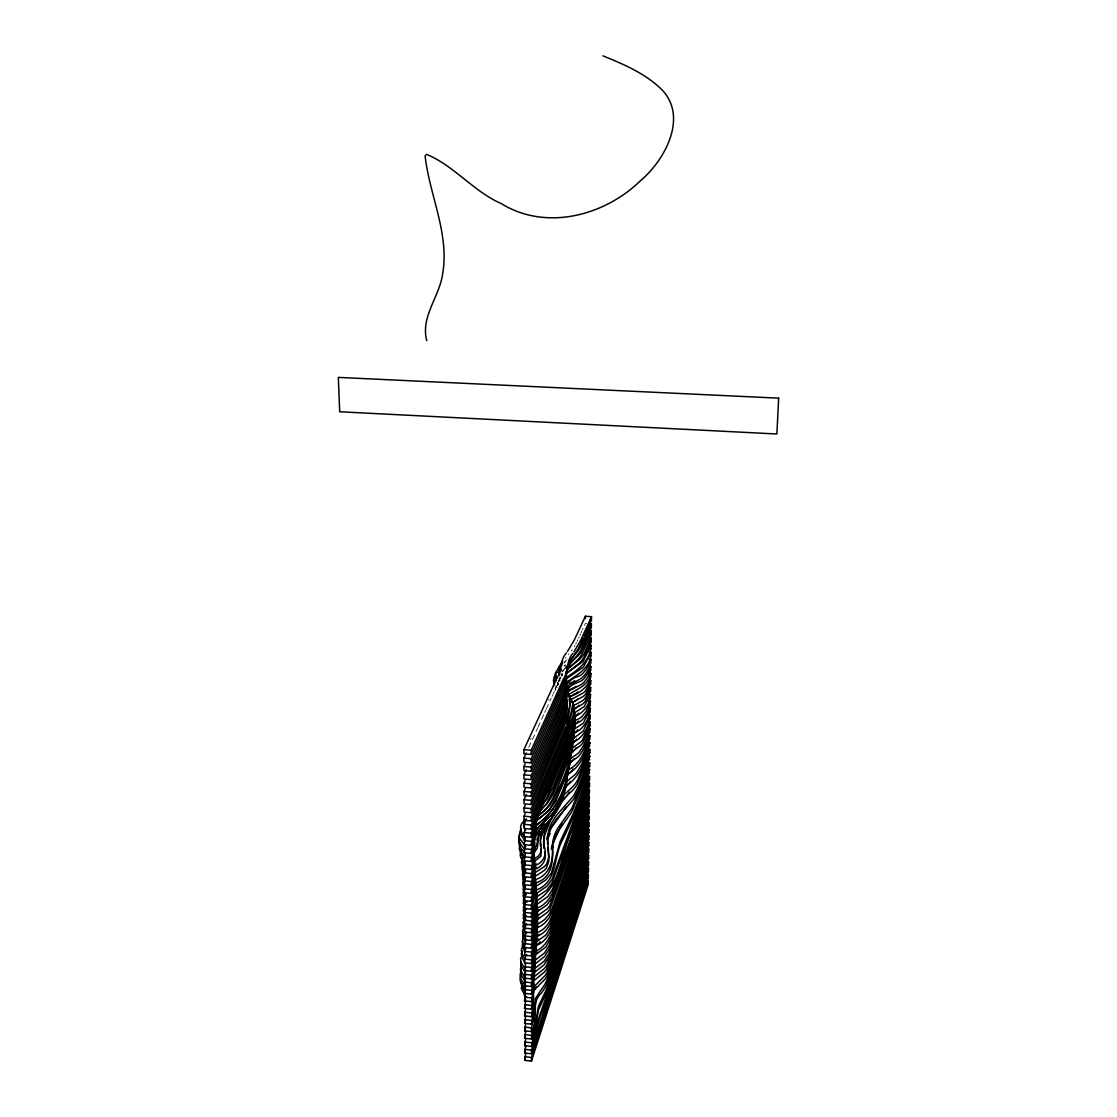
<?xml version="1.0" encoding="UTF-8"?>
<svg xmlns="http://www.w3.org/2000/svg" width="1117" height="1117" viewBox="0 0 1117 1117"><rect width="100%" height="100%" fill="white"/><g stroke="black" fill="none" stroke-linecap="round" stroke-linejoin="round"><path stroke-width="0.75" stroke-dasharray="5 3.75" d="M557.802 684.986L557.816 682.543L557.858 685.684M559.812 681.216L559.924 679.625M564.993 668.86L565.495 666.556M559.91 678.033L560.064 677.237M561.865 673.048L561.558 675.394M557.942 685.433L558.514 683.911M560.106 678.857L560.343 678.089A93.688 37.657 1.8 0 1 560.636 677.321M559.701 678.829L558.863 681.202M558.207 682.78L554.604 690.781M528.774 747.441L537.528 728.242M537.933 727.349L544.328 713.316M544.733 712.451L545.892 709.881M546.283 709.03L551.253 698.139M552.007 696.491L552.761 694.858M553.124 694.034L554.241 691.591M582.46 629.723L583.06 628.424M584.484 625.297L585.336 623.426L586.467 623.509M579.877 635.391L580.631 633.744M581.022 632.864L581.929 630.882M530.561 739.328L531.092 738.197M548.615 699.982L548.992 699.144M579.178 636.899L578.508 638.338M577.852 639.734L577.182 641.13M576.47 642.526L575.744 643.923M562.158 676.022L562.549 675.268M561.334 675.799L562.703 673.565M558.528 680.267L559.477 678.801M562.577 671.54L564.113 669.306M565.411 658.108L565.914 657.382M564.699 668.58L565.314 667.854M568.316 654.492L568.916 653.78M563.848 663.205L565.774 661.055M566.403 660.342L567.045 659.616M560.092 678.075L560.804 677.363M564.057 666.081L565.677 664.671M564.071 662.381L565.691 660.985M560.999 676.008L562.842 674.612M562.326 671.052L564.183 669.669M564.211 665.997L565.146 665.313M562.87 670.968L563.862 670.284M555.763 685.698L557.16 687.416M555.079 688.589L555.749 689.454M557.118 682.794L558.263 684.498M558.291 680.728L558.793 681.565M559.924 677.824L560.078 678.633M555.945 688.407L555.694 686.787M555.68 690.501L555.512 688.1M574.948 645.333A228.636 84.068 -2.6 0 1 574.11 646.729M572.253 649.549A228.636 84.068 -2.6 0 1 571.22 650.96"/><path stroke-width="1.5" d="M536.342 822.824C536.928 830.811 530.966 837.568 531.287 845.36L524.138 844.675L525.325 837.694M585.392 618.636L585.406 616.249L591.493 616.682L591.452 620.256L584.149 636.508M525.814 1053.177L524.669 1060.34L531.469 1061.15L588.268 884.343L588.31 881.159L586.523 880.992M525.8 1045.833L524.641 1052.996L531.455 1053.806L588.352 877.948L588.394 874.751L586.593 874.583M525.772 1038.475L524.627 1045.638L531.455 1046.434L540.056 1017.252L548.419 994.312L588.436 871.525L588.464 868.328L586.676 868.146M525.744 1031.089L524.613 1038.238L531.455 1039.033L536.006 1023.521A169.477 98.827 -5.1 0 0 536.9 1018.788L538.478 1009.838L542.778 1000.692A220.957 122.786 -5.6 0 0 546.799 991.673L588.505 865.089L588.547 861.877L586.746 861.71M525.716 1023.661L524.585 1030.823L531.441 1031.605C539.19 1019.556 529.905 1003.331 541.228 993.292A104.607 59.033 -2.7 0 0 546.59 984.482L588.589 858.638L588.617 855.413L586.816 855.245M533.186 991.086L544.859 979.414A62.091 35.004 -1.5 0 0 546.883 976.16L588.659 852.159L588.701 848.934L586.9 848.766M534.247 980.363L544.37 972.125A47.333 26.543 -1.1 0 0 546.716 968.928L588.743 845.667L588.785 842.427L586.97 842.26M534.973 971.972L544.119 964.851L549.229 956.278L588.813 839.16L588.854 835.907L587.039 835.739M535.574 963.566L544.621 956.487L549.201 949.045L588.896 832.626L588.938 829.372L587.123 829.205M535.252 955.035L545.836 947.048L549.955 939.634L588.98 826.077L589.008 822.81L586.83 822.601M536.216 945.513C546.827 941.449 551.253 930.88 554.088 920.785L589.05 819.501L589.092 816.234L586.914 816.024M537.682 936.032C548.838 931.76 552.259 919.668 555.554 909.447L589.134 812.911L589.176 809.63L586.983 809.434M537.905 927.557L541.159 925.672A40.184 21.418 -0.8 0 0 545.082 922.754L549.382 917.699L552.315 911.5L589.217 806.306L589.245 803.011L587.067 802.816M536.774 920.045L547.414 912.338A45.532 24.002 -0.9 0 0 549.801 909.322L589.287 799.674L589.329 796.379L587.137 796.184M525.535 924.89L524.348 931.955L531.357 932.695L536.3 918.425L537.486 911.5L547.023 904.924L551.924 897.9L589.371 793.028L589.413 789.719L586.844 789.496M537.263 904.128L547.888 896.532L552.37 889.523L589.455 786.368L589.497 783.045L587.654 782.877M535.685 897.593L546.855 890.081L551.952 883.17L589.525 779.68L589.567 776.343L587.737 776.189M535.937 890.123C556.434 883.1 553.823 859.713 560.846 843.363C572.63 819.696 583.269 795.206 589.65 769.627L588.184 769.501M536.481 882.653C551.365 877.92 553.334 862.31 552.37 849.06A154.048 76.389 3.5 0 1 557.578 831.997L570.647 813.595A156.143 72.298 -2.3 0 0 572.211 811.012L589.692 766.248L589.734 762.897L588.254 762.771M547.581 844.243L547.525 842.26A109.606 53.951 2.4 0 1 547.693 839.314L548.629 834.525A161.309 79.391 3.5 0 1 552.426 825.268L555.149 820.786A126.779 62.189 2.8 0 1 557.132 818.161L572.7 800.4A140.016 63.948 -1.9 0 0 574.375 797.887C581.385 784.804 585.992 770.13 589.818 756.139L587.975 755.986M560.371 802.104A138.634 66.866 3 0 1 564.308 797.943L571.471 791.464A96.076 43.549 -1.1 0 0 577.405 784.12L589.86 752.732L589.902 749.367L588.045 749.214M564.895 786.438C580.714 777.502 585.978 758.708 589.971 742.568L588.128 742.414M567.129 774.304C581.58 766.89 587.011 750.359 590.055 735.754L588.212 735.6M569.028 763.12L576.679 757.871A48.143 21.153 -0.1 0 0 579.22 755.595C585.35 748.111 588.073 737.918 590.139 728.912L587.919 728.731M571.583 752.062L580.742 745.402A53.057 22.982 -0.2 0 0 582.641 743.112L590.181 725.478L590.223 722.057L587.989 721.875M572.281 742.568C583.591 738.295 588.896 726.245 590.307 715.187L588.073 715.006M573.398 733.143C584.065 729.82 589.259 718.44 590.39 708.29L588.156 708.108M574.166 724.514L578.397 722.476A33.747 14.186 0.2 0 0 581.65 720.325C586.816 715.536 589.944 708.22 590.474 701.364L588.24 701.183M574.082 716.625C583.521 713.47 590.209 704.199 590.558 694.425L587.947 694.216M573.021 709.435L581.943 704.562A41.901 17.174 0.1 0 0 584.791 702.076L590.6 690.934L590.642 687.458L588.017 687.262M572.616 702.272L582.809 696.673A39.835 16.169 0.1 0 0 585.559 694.09L590.684 683.953L590.725 680.476L588.101 680.281M570.494 696.491C580.477 692.694 590.991 685.349 590.809 673.481L588.184 673.272M567.254 692.931L570.354 690.069L580.812 684.749A43.423 17.3 0.1 0 0 583.73 682.515C587.751 678.228 590.823 672.336 590.893 666.458L588.631 666.277M566.431 689.496L569.028 685.056L579.053 679.736A38.69 15.303 0.1 0 0 582.152 677.684C587.221 673.104 590.572 666.095 590.977 659.407L589.092 659.267M525.185 763.721L523.943 766.471L523.957 770.632L531.217 771.275L531.217 767.1L564.085 692.624L566.151 684.567A35.269 14.242 -0.1 0 0 565.705 682.906C576.54 674.989 591.2 668.231 591.061 652.342L589.176 652.202M565.663 677.907C577.671 670.312 590.502 660.859 591.144 645.249L589.259 645.109M566.864 672.937L578.438 663.931A99.218 37.964 -0.7 0 0 583.828 657.662L591.186 641.689L591.228 638.142L589.343 638.002M566.626 670.13L575.143 662.353A137.852 52.122 -1.3 0 0 580.854 656.042L591.27 634.568L591.312 631.007L589.05 630.854M566.724 668.064L576.944 655.833A228.496 84.613 -2.5 0 0 581.566 648.754L591.354 627.419L591.396 623.858L589.12 623.691M567.618 773.941C565.397 795.122 552.594 813.455 535.755 825.952M520.201 849.744L520.173 850.805A29.21 14.549 0.1 0 0 521.053 854.086L524.348 858.791M561.265 668.692L561.027 671.052M521.122 982.402L521.737 986.088L525.66 993.32M535.001 848.725L534.666 850.749M564.546 789.942L563.401 796.253A226.011 102.82 -3.8 0 1 559.659 806.195L551.938 817.951A92.334 43.298 -1.5 0 1 549.271 820.632L538.701 830.573L534.345 839.3M540.083 840.71L542.639 832.975L552.147 817.365M561.474 666.346L562.312 663.275M525.339 861.807L524.194 868.831L531.301 869.515L533.94 861.444L534.387 855.831A36.582 18.347 -1 0 0 533.507 852.843L534.233 851.754M564.225 789.021L563.163 793.503A228.273 103.35 -3.8 0 1 559.687 802.509L552.957 813.469L535.755 829.749M526.275 769.641L523.957 774.835L523.971 778.982L531.231 779.624L531.217 775.477L564.671 698.697L566.012 693.839L564.909 689.65M548.642 830.894L547.707 835.67A109.689 53.77 2.4 0 0 547.525 838.602L548.95 856.865L546.702 863.902A35.227 17.704 -0.6 0 1 544.133 866.806L535.546 872.321M522.17 865.968L522.072 869.18L524.292 873.731M522.156 862.156L522.435 866.471L525.73 872.223M551.253 848.655L552.105 845.778M520.899 961.611L520.773 965.116L525.535 973.27M525.59 1001.265L524.529 1008.4L531.427 1009.182L533.563 991.896A43.423 25.16 -1.6 0 0 533.2 989.997M531.427 1009.182L533.172 1002.745L533.563 995.61A43.395 25.23 -1.6 0 0 532.655 991.938M525.618 1008.749L524.557 1015.898L531.427 1016.679L533.842 1005.174L532.418 997.746M531.427 1016.679L533.661 1003.834L533.521 997.453M526.372 818.915L524.082 824.374L524.096 828.437L531.273 829.107L531.259 825.044L567.925 735.908C569.572 727.53 579.988 717.044 572.462 708.932M525.576 993.739L524.515 1000.874L531.413 1001.656L533.647 988.88L533.423 982.569M531.413 1001.656L533.647 992.608L533.423 986.283M524.529 1008.4L525.59 1004.993M524.557 1015.898L525.618 1012.477M525.66 1016.219L524.571 1023.367L531.441 1024.163L534.247 1012.63L533.381 1003.736M531.441 1024.163L534.401 1006.85L532.32 997.174M552.091 849.381L553.041 846.518M524.515 1000.874L525.59 997.481M534.345 835.502L538.701 826.803L549.285 816.904A92.404 43.144 -1.5 0 0 551.952 814.237C560.664 802.732 568.567 787.862 566.961 773.076M524.571 1023.367L525.674 1019.933M525.59 986.199L524.501 993.334L531.413 994.102L534.024 975.155M531.413 994.102L533.842 985.138L533.647 977.166M531.441 1031.605L531.441 1027.905L535.336 1012.449L535.42 998.598L541.228 989.69A104.691 58.866 -2.7 0 0 546.604 980.908L588.617 855.413M531.469 1061.15L531.469 1057.506L588.31 881.159M531.455 1039.033L531.441 1035.347L536.006 1019.877A169.616 98.561 -5.1 0 0 536.914 1015.144L538.478 1006.222L542.792 997.104A226.402 125.216 -5.7 0 0 547.232 986.995L588.547 861.877M531.455 1046.434C535.155 1025.881 543.113 1006.138 549.899 986.297L588.464 868.328M531.455 1053.806L531.455 1050.134L540.349 1022.153L588.394 874.751M524.585 1030.823L525.716 1027.361M524.501 993.334L525.604 989.955M524.669 1060.34L525.437 1057.994M524.613 1038.238L525.367 1035.92M524.627 1045.638L525.395 1043.306M524.641 1052.996L525.423 1050.664M525.604 978.632L524.473 985.752L531.399 986.52L534.485 975.336L534.526 969.765M552.398 844.815L560.692 826.426M531.399 986.52C531.022 979.567 535.895 973.144 534.526 966.037M588.701 848.934L546.897 972.572A62.133 34.906 -1.5 0 1 544.873 975.825L533.186 987.47M588.785 842.427L546.73 965.325A47.361 26.459 -1.1 0 1 544.37 968.523L534.247 976.747M524.473 985.752L525.618 982.402M588.854 835.907L548.824 953.764L544.133 961.234L534.973 968.341M525.604 971.036L524.459 978.143L531.399 978.911C531.036 971.036 537.193 963.636 534.834 955.593M531.399 978.911L535.155 965.814L534.345 957.897M588.938 829.372L549.215 945.443L544.635 952.857L535.574 959.922M519.642 839.844C516.976 845.262 522.253 849.576 525.199 853.416M589.008 822.81L554.8 922.321C551.393 933.798 547.344 946.322 535.252 951.391M525.604 963.413L524.445 970.519L531.385 971.273L535.476 958.288L535.713 950.525M589.092 816.234L550.304 927.682L545.99 934.985L536.216 941.84M524.459 978.143L525.618 974.82M531.385 971.273C531.12 962.952 537.57 955.328 535.713 946.783M589.176 809.63L554.856 907.912C551.882 917.588 548.042 928.409 537.682 932.374M525.59 955.775L524.418 962.868L531.385 963.608C531.245 954.867 537.78 947.021 536.621 938.029M531.385 963.608L536.425 947.37L536.034 939.257M589.245 803.011L552.329 907.87L549.382 914.055L545.096 919.096A40.212 21.349 -0.8 0 1 541.159 922L537.905 923.885M524.445 970.519L525.618 967.21M589.329 796.379L549.815 905.678A45.574 23.932 -0.9 0 1 547.414 908.679L536.774 916.359M525.576 948.096L524.404 955.175L531.371 955.929C531.259 946.434 538.813 937.833 537.054 928.073A33.845 18.403 -1 0 0 536.691 926.859M531.371 955.929L536.677 939.802L537.054 931.829A33.817 18.458 -1 0 0 536.691 930.615M551.868 817.03L551.198 818.859M525.562 940.388L524.39 947.467L531.371 948.207L536.774 932.192L537.472 924.304A30.69 16.615 -0.9 0 0 536.663 921.902M589.413 789.719L562.689 864.46C555.68 879.065 555.135 900.721 537.626 907.912M559.017 669.823L559.17 675.366M531.371 948.207C531.273 938.713 538.673 930.252 537.472 920.534A30.718 16.56 -0.9 0 0 536.663 918.132M589.497 783.045L573.37 827.781C560.664 850.861 561.879 886.353 537.263 900.428M525.548 932.653L524.362 939.732L531.371 940.472C531.245 931.019 538.687 922.614 537.5 912.924A30.564 16.35 -0.9 0 0 536.677 910.55M531.371 940.472L536.774 924.555L537.486 916.708A30.536 16.392 -0.9 0 0 536.677 914.32M589.567 776.343L551.966 879.484L546.869 886.381L535.685 893.879M531.357 932.695C531.189 923.312 538.813 914.907 537.207 905.259A32.63 17.314 -0.9 0 0 536.844 904.072M589.65 769.627L573.649 812.869L560.134 841.646L551.365 873.061L545.92 879.889L535.937 886.381M525.507 917.113L524.334 924.164L531.357 924.89L536.593 909.168L536.649 901.363M525.493 909.294L524.306 916.345L531.343 917.071L536.104 902.969L536.481 896.043A45.951 24.127 -1.3 0 0 535.811 893.6M531.357 924.89C531.022 915.005 540.628 905.175 535.657 895.192M589.734 762.897L572.239 807.507A156.254 72.046 -2.3 0 1 570.675 810.076L557.648 828.423A154.174 76.138 3.5 0 0 552.37 845.415C553.795 859.476 550.402 875.169 534.903 879.819M525.367 869.794L524.208 876.817L531.315 877.515L534.429 867.295L533.786 860.746M525.479 901.447L524.292 908.498L531.343 909.21L536.216 892.218A49.148 25.635 -1.3 0 0 535.643 888.252M531.343 917.071C531.05 908.54 537.933 900.986 536.481 892.218A45.992 24.057 -1.2 0 0 535.811 889.774M531.315 877.515C530.701 870.199 537.626 862.589 533.06 855.427M525.395 877.753L524.236 884.776L531.315 885.488L534.624 875.211L534.443 868.649M525.451 893.572L524.264 900.623L531.329 901.335L535.392 889.062L535.49 883.016M531.343 909.21L531.329 905.301L536.216 888.35A49.19 25.551 -1.3 0 0 535.643 884.399M589.818 756.139L578.927 785.167L574.403 794.382A140.128 63.725 -1.9 0 1 572.728 796.896L557.146 814.6A126.877 61.98 2.8 0 0 555.177 817.211L552.426 821.665A161.448 79.125 3.5 0 0 548.629 830.894M531.301 869.515L534.387 851.894A36.61 18.291 -1 0 0 533.507 848.906M531.315 885.488C530.757 877.739 538.352 869.529 533.088 862.017M525.423 885.683L524.25 892.706L531.329 893.418C530.673 885.907 537.472 878.925 534.708 871.274M531.329 893.418L535.183 881.215L534.708 875.156M531.329 901.335C530.812 893.028 538.673 884.943 534.61 876.538M589.902 749.367L577.433 780.629M525.325 853.793L524.166 860.802L531.301 861.5L533.982 853.486L534.568 847.915A39.723 19.743 -1 0 0 533.884 844.969M520.955 829.331L520.759 834.525L524.627 840.347M531.301 861.5C530.617 855.413 535.238 850.135 534.568 843.963A39.765 19.673 -1 0 0 534.331 842.455M589.971 742.568L581.51 764.628L576.749 772.685A71.683 32.058 -0.6 0 1 574.557 775.058L566.961 781.341M590.055 735.754C585.406 747.957 581.999 762.688 569.279 769.25M525.325 845.764L524.152 852.76L531.287 853.444L534.624 843.461L534.568 835.809M590.139 728.912L583.423 745.877L579.262 752.104A48.185 21.069 -0.1 0 1 576.721 754.38L570.173 758.848M521.053 850.498L520.187 854.659A29.182 14.605 0.1 0 0 521.067 857.954L525.283 863.93M531.287 853.444C530.729 846.114 537.026 839.356 534.568 831.858M550.863 819.78L545.501 832.751A120.58 59.355 2.6 0 0 544.649 835.614L543.937 839.509A149.441 73.54 3.2 0 0 543.937 848.543M590.223 722.057L582.683 739.636A53.099 22.885 -0.1 0 1 580.784 741.911L572.826 747.818M590.307 715.187L583.297 731.035L573.538 738.337M531.287 845.36L535.839 832.095L536.076 822.294M590.39 708.29L583.339 723.174L573.44 729.624M590.474 701.364L585.908 711.752L581.692 716.821A33.775 14.13 0.2 0 1 578.424 718.957L574.194 720.996M525.325 829.596L524.096 832.528L524.11 836.563L531.273 837.247L539.316 813.623A179.683 86.302 3.6 0 1 542.778 804.757L546.45 798.096A257.957 114.8 -4.4 0 0 547.916 795.262L573.803 732.193L575.018 727.307L574.669 723.998M531.273 837.247L531.273 833.198L539.316 809.657A179.851 85.981 3.5 0 1 542.792 800.847L546.45 794.201A258.167 114.353 -4.4 0 0 547.93 791.381L573.845 728.563L575.06 723.69L574.375 719.557M590.558 694.425L584.303 706.53L574.11 713.093M531.273 829.107L573.538 725.687L575.185 720.046L574.822 715.955M590.642 687.458L584.833 698.572A41.929 17.104 0.1 0 1 581.985 701.043L573.049 705.888M566.305 725.045C568.958 717.714 573.105 710.384 572.742 702.384C565.397 689.496 565.747 686.969 580.84 681.188A43.451 17.216 0.1 0 0 583.758 678.968L587.333 674.333L590.893 666.458M525.283 813.302L524.068 816.192L524.068 820.269L531.259 820.925L566.235 736.312C568.637 727.293 576.609 718.287 573.649 708.583A44.359 18.598 -0.2 0 0 572.658 706.907M590.725 680.476L585.601 690.571A39.863 16.099 0.1 0 1 582.837 693.154L571.359 699.396M520.075 842.693L519.21 848.934L524.208 856.013M531.259 820.925L531.259 816.862L572.867 716.262L574.543 709.867L573.677 704.967A44.387 18.514 -0.2 0 0 572.686 703.291M519.587 835.949C516.529 841.227 521.904 845.681 524.864 849.437M565.607 726.706L531.245 808.638L531.259 812.729L524.055 812.073L524.041 807.982L525.269 805.12M531.259 812.729L568.902 722.21L572.323 711.683L572.56 705.218M590.809 673.481C588.645 685.601 576.665 689.203 567.883 695.053M526.33 794.41L524.027 799.744L524.027 803.835L531.245 804.505L567.52 717.966A235.464 96.579 -3.3 0 0 569.558 709.798L569.865 704.911A141.705 58.67 -1.8 0 0 569.042 699.186M523.077 932.751L522.63 936.116L525.632 942.162M555.735 675.534L555.093 678.647L556.015 681.105M531.245 804.505L531.245 800.4L567.548 714.224A235.645 96.16 -3.3 0 0 569.586 706.084L569.893 701.211A141.817 58.419 -1.8 0 0 568.567 693.894C562.493 685.252 570.815 678.187 579.081 676.148A38.718 15.233 0.1 0 0 582.194 674.11L586.383 669.278L590.977 659.407M525.241 788.644L523.999 791.464L524.013 795.583L531.245 796.239L565.928 714.503L567.352 708.75L566.877 701.294M531.245 796.239L531.231 792.121L566.249 709.909L567.436 703.347L566.333 694.299A192.515 78.944 -2.6 0 0 565.705 691.842L565.467 691.032M522.868 868.817L522.519 872L524.25 875.421M525.213 780.364L523.985 783.171L523.999 787.303L531.231 787.946L564.308 710.984L566.193 705.246L565.928 701.085M591.061 652.342L583.437 667.003L565.719 679.29M531.231 787.946L531.231 783.813L564.965 705.553L566.333 700.652L565.621 696.477M591.144 645.249L583.172 661.25L567.282 672.839M531.231 779.624L564.336 703.333L565.984 697.622L564.881 693.42M591.228 638.142L583.87 654.045A99.301 37.796 -0.7 0 1 578.466 660.301L566.891 669.265M548.615 821.665L545.501 829.093A120.678 59.159 2.6 0 0 544.649 831.956L543.951 835.837A149.566 73.289 3.2 0 0 544.091 845.862C547.539 854.24 543.295 863.12 534.471 865.675M531.217 771.275L564.057 696.45L566.124 688.365A35.241 14.312 -0.1 0 0 565.691 686.704M591.312 631.007L580.868 652.398A127.603 48.101 -1.1 0 1 578.62 655.19L568.092 664.978M526.247 752.97L523.915 758.08L523.929 762.255L531.217 762.883L565.118 686.341L566.668 680.756L565.663 675.869M531.217 762.883L531.203 758.708L565.453 681.719L566.696 676.958L565.691 672.085M591.396 623.858L581.608 645.095A228.678 84.222 -2.5 0 1 577 652.146L570.256 659.952M566.445 652.9C559.589 660.189 562.144 670.982 556.475 678.996L523.901 749.647L523.915 753.849L531.203 754.464L565.872 677.056L568.776 663.777L577.894 649.214L583.507 637.905M523.398 886.758L523.147 889.998L526.316 894.717M531.203 754.464L531.203 750.275L563.136 679.513C568.735 671.471 566.054 660.706 572.867 653.389M591.493 616.682L580.561 640.544L573.859 651.951M523.398 882.988L522.854 885.111L524.459 888.546M585.406 616.249L574.264 640.083L567.464 651.462M522.979 941.282L522.239 945.792L524.878 951.879M522.965 937.61L522.225 942.092L525.59 949.436M523.566 924.262L522.854 926.426L524.124 929.958M562.088 823.76L561.153 825.533M543.127 828.339C535.127 838.099 548.978 854.24 532.837 858.945M522.351 857.256L521.388 862.492L525.758 870.59M569.223 792.148L568.232 793.824A140.086 63.613 -2 0 1 566.542 796.337L560.231 803.849M551.295 827.837L564.448 809.518A156.212 71.921 -2.4 0 0 566.04 806.935M521.039 968.984L520.452 973.661L525.451 982.164M521.025 965.325L520.438 969.989L525.437 978.464M524.152 908.289L523.231 910.411L524.473 913.888M524.138 904.575L523.328 907.8L525.353 911.346M524.082 900.791L523.161 902.899L524.432 906.348M524.068 897.063L523.273 900.274L525.311 903.807M555.833 673.816L554.954 675.31A93.605 37.615 1.7 0 0 553.948 677.586L553.39 680.714L554.507 683.995M523.552 879.191L522.784 882.374L525.423 886.996M575.604 748.488L576.093 747.706M523.538 875.421L522.77 878.576L524.557 882.025M572.407 769.753L572.923 768.943M578.466 721.037L574.864 724.933M524.068 893.279L523.021 895.359L524.124 898.766M524.236 915.772L523.161 917.881L524.166 921.357M524.055 889.537L523.063 892.706L524.976 896.197M524.222 912.058L523.175 915.284L525.912 920.059M577.224 730.532L577.782 729.736M574.25 758.694L569.209 764.14M523.147 946.169L522.393 947.23A20.064 11.156 -0.1 0 0 521.332 950.581L522.156 954.155L525.241 959.363M522.393 983.798L521.276 988.461L525.674 996.992M521.29 976.356C517.506 980.866 523.524 985.473 525.158 989.55M521.276 972.712C517.492 977.207 523.51 981.787 525.158 985.864M539.134 812.296L544.663 805.748A99.888 46.118 -1.7 0 0 546.855 802.955L552.761 791.758L572.449 742.749L574.278 736.173L573.468 731.942M571.848 770.548L566.682 776.092M575.073 749.27L573.161 751.573A48.157 21.041 -0.2 0 1 571.527 753.095M522.295 955.761C517.799 960.285 523.315 965.493 525.535 969.556M556.35 673.076L556.908 672.35M578.662 713.121L575.604 716.332A33.747 14.102 0.1 0 1 574.627 717.058M523.873 928.018L522.477 931.257L524.892 937.219M533.758 990.053L534.624 988.964A104.663 58.768 -2.8 0 0 536.216 986.786M557.704 672.546L558.291 671.82M523.691 871.609L522.337 874.709L525.032 880.405M539.232 942.72L540.083 941.687M562.619 660.915L558.584 667.589L559.938 674.026M569.028 661.404L569.642 660.678M578.243 706.042L578.997 705.162M558.933 667.366L555.205 673.328L556.559 678.187M524.445 919.528L522.84 922.726L525.786 928.674M541.396 805.566L544.677 801.866A99.971 45.937 -1.7 0 0 546.855 799.088L552.775 787.932L572.476 739.119L574.32 732.557L573.496 728.354M544.551 823.969C534.917 829.945 540.796 842.455 533.828 849.297M576.609 731.3L573.244 734.246M559.589 666.64L560.273 665.927M524.599 820.646C517.995 825.156 520.494 833.087 525.493 837.694M566.654 666.416L567.352 665.69M539.371 934.301L537.165 936.311M536.062 863.273L533.898 865.172M538.017 952.145L535.825 954.197M533.828 853.095L537.277 848.222L538.645 836.088A50.991 25.119 1 0 1 540.111 833.226L556.015 812.282A109.564 51.27 -1.8 0 0 558.346 806.837M564.462 788.197L565.314 787.401A96.104 43.326 -1.2 0 0 570.242 781.718M539.525 917.42L538.464 918.411A40.198 21.321 -1 0 1 537.291 919.389M577.419 706.879L573.37 709.881M538.24 943.739L535.839 945.75M538.352 938.95L535.825 940.933M537.221 927.85L538.394 926.859M572.169 743.643L574.683 741.395A53.071 22.857 -0.3 0 0 576.609 739.119M538.715 909.964L536.23 911.905M538.003 815.941C549.704 808.499 554.66 795.206 559.366 782.877L571.653 751.699L573.119 743.308A38.132 16.685 -0.1 0 0 572.63 741.59M535.629 825.114C557.271 811.668 567.282 784.902 569.921 760.747M539.148 811.165L547.023 803.905L552.859 794.662L571.387 748.907L573.147 739.719A38.16 16.629 -0.1 0 0 572.965 738.868M536.774 820.548L545.585 813.33A93.186 43.298 -1.5 0 0 549.899 808.778C559.617 791.422 569.684 771.931 571.373 752.09M533.898 861.402L535.085 860.467M537.919 815.801L545.585 809.504A93.256 43.13 -1.5 0 0 549.913 804.98C559.882 788.016 568.818 768.803 571.583 749.353M536.76 820.395L548.894 810.565L555.624 801.461L568.064 771.135L569.81 764.223L569.07 760.817M535.043 868.021L536.314 867.099M537.836 895.066L535.113 896.951M574.836 687.067L575.953 686.341M532.837 862.757L540.963 856.181L541.187 848.948M575.646 693.434L570.619 696.226M573.58 681.398L574.71 680.714M534.485 869.459C541.996 866.974 547.595 859.601 544.454 851.657M572.365 702.705L575.897 700.554A41.901 17.09 0 0 0 577.88 698.949M535.546 876.091L544.133 870.548A35.199 17.76 -0.7 0 0 546.688 867.644L548.936 860.579L547.833 847.258M573.635 687.779L569.726 689.789M572.365 682.068L569.684 683.381M589.93 620.144L591.452 620.256M589.846 627.307L591.354 627.419M589.762 634.456L591.27 634.568M589.301 641.549L591.186 641.689M589.594 648.67L591.102 648.782M589.511 655.749L591.019 655.861M589.427 662.8L590.935 662.912M589.343 669.837L590.851 669.949M589.259 676.846L590.767 676.958M589.19 683.841L590.684 683.953M589.106 690.809L590.6 690.934M589.022 697.762L590.516 697.874M588.938 704.687L590.432 704.813M588.854 711.599L590.348 711.711M588.785 718.482L590.265 718.608M588.701 725.352L590.181 725.478M588.617 732.193L590.097 732.319M588.533 739.021L590.013 739.147M588.464 745.821L589.93 745.947M588.38 752.607L589.86 752.732M523.901 749.647L531.203 750.275M588.296 759.378L589.776 759.504M523.915 758.08L531.203 758.708M588.226 766.122L589.692 766.248M523.943 766.471L531.217 767.1M588.142 772.852L589.608 772.978M587.696 779.512L589.525 779.68M523.957 774.835L531.217 775.477M587.626 786.2L589.455 786.368M523.985 783.171L531.231 783.813M587.542 792.875L589.371 793.028M523.999 791.464L531.231 792.121M587.472 799.521L589.287 799.674M524.027 799.744L531.245 800.4M587.388 806.139L589.217 806.306M587.319 812.743L589.134 812.911M524.041 807.982L531.245 808.638M587.235 819.333L589.05 819.501M524.068 816.192L531.259 816.862M587.165 825.91L588.98 826.077M524.082 824.374L531.259 825.044M587.081 832.458L588.896 832.626M524.096 832.528L531.273 833.198M587.011 838.979L588.813 839.16M586.928 845.499L588.743 845.667M524.124 840.654L531.273 841.324M586.858 851.992L588.659 852.159M524.138 848.738L531.287 849.423M586.788 858.456L588.589 858.638M524.166 856.809L531.287 857.493M586.704 864.921L588.505 865.089M524.18 864.837L531.301 865.535M586.634 871.344L588.436 871.525M586.565 877.767L588.352 877.948M524.208 872.852L531.301 873.55M586.481 884.161L588.268 884.343M524.222 880.824L531.315 881.522M524.236 888.769L531.315 889.481M524.264 896.686L531.329 897.398M524.278 904.588L531.329 905.301M524.306 912.449L531.343 913.161M524.32 920.282L531.343 921.008M524.334 928.087L531.357 928.813M524.362 935.864L531.357 936.604M524.376 943.628L531.371 944.368M524.39 951.349L531.371 952.089M524.418 959.042L531.385 959.796M524.432 966.708L531.385 967.462M524.445 974.359L531.399 975.113M524.473 981.969L531.399 982.737M524.487 989.564L531.413 990.332M524.501 997.132L531.413 997.9M524.529 1004.672L531.427 1005.44M524.543 1012.17L531.427 1012.951M524.557 1019.667L531.427 1020.449M524.585 1027.123L531.441 1027.905M524.599 1034.551L531.441 1035.347M524.613 1041.966L531.455 1042.747M524.641 1049.338L531.455 1050.134M524.655 1056.696L531.469 1057.506M602.887 55.85C622.867 63.976 643.322 72.591 659.407 87.377C689.58 114.255 665.872 159.438 640.502 180.703C604.492 215.776 546.185 231.261 501.324 203.629C473.776 191.649 453.67 165.372 426.512 154.341L425.13 156.059C429.514 195.475 449.76 233.872 442.541 274.531C439.232 297.01 420.313 317.144 426.806 340.727M571.276 701.602L572.03 702.453M526.959 902.382L524.976 899.967M525.325 907.562L526.316 908.777M525.367 915.088L526.344 916.317M525.925 923.787L526.903 925.03M526.679 933.644L524.92 931.173M525.772 846.854L518.86 837.233L520.075 831.09A117.076 57.944 1.9 0 1 521.248 829.135M524.948 865.507L521.22 857.577M525.018 876.58L525.8 877.753M525.255 963.077L522.17 957.855L521.346 954.267A20.05 11.184 -0.1 0 1 522.407 950.916M525.632 938.434L526.344 939.662M526.302 954.449L526.973 955.789M525.548 830.294L524.641 828.074M567.967 695.919L568.26 696.729M525.116 995.065L525.604 996.434M525.618 1000.078L524.362 994.912M566.85 692.666L567.087 693.475M564.699 692.261L564.937 693.085M524.627 824.151L524.334 823.089A31.025 14.94 0.3 0 1 524.627 818.984M553.669 686.061L553.934 681.314A93.521 37.783 1.7 0 1 554.227 680.546M566.473 698.823L566.305 697.999A192.347 79.279 -2.7 0 0 565.677 695.542M540.502 845.82L540.07 842.735M537.486 911.5L537.193 909.056A32.602 17.369 -0.9 0 0 536.844 907.87M548.224 837.862A153.881 76.319 3.4 0 1 550.248 833.226M546.799 838.979A154.006 76.068 3.4 0 1 551.24 827.823M537.109 840.166A149.399 73.219 3 0 1 537.151 838.169M577.447 780.629A96.16 43.395 -1 0 1 571.485 787.946L564.35 794.41A138.745 66.643 3 0 0 562.675 796.044M552.957 815.536A96.216 45.448 -1.7 0 1 552.566 816.443M524.334 827.013A30.997 14.996 0.3 0 1 524.348 823.899M577.768 691.856A39.835 16.085 0 0 1 576.749 692.666M778.661 398.155L776.887 433.996L339.708 411.768L338.339 377.392L778.661 398.155"/></g></svg>
